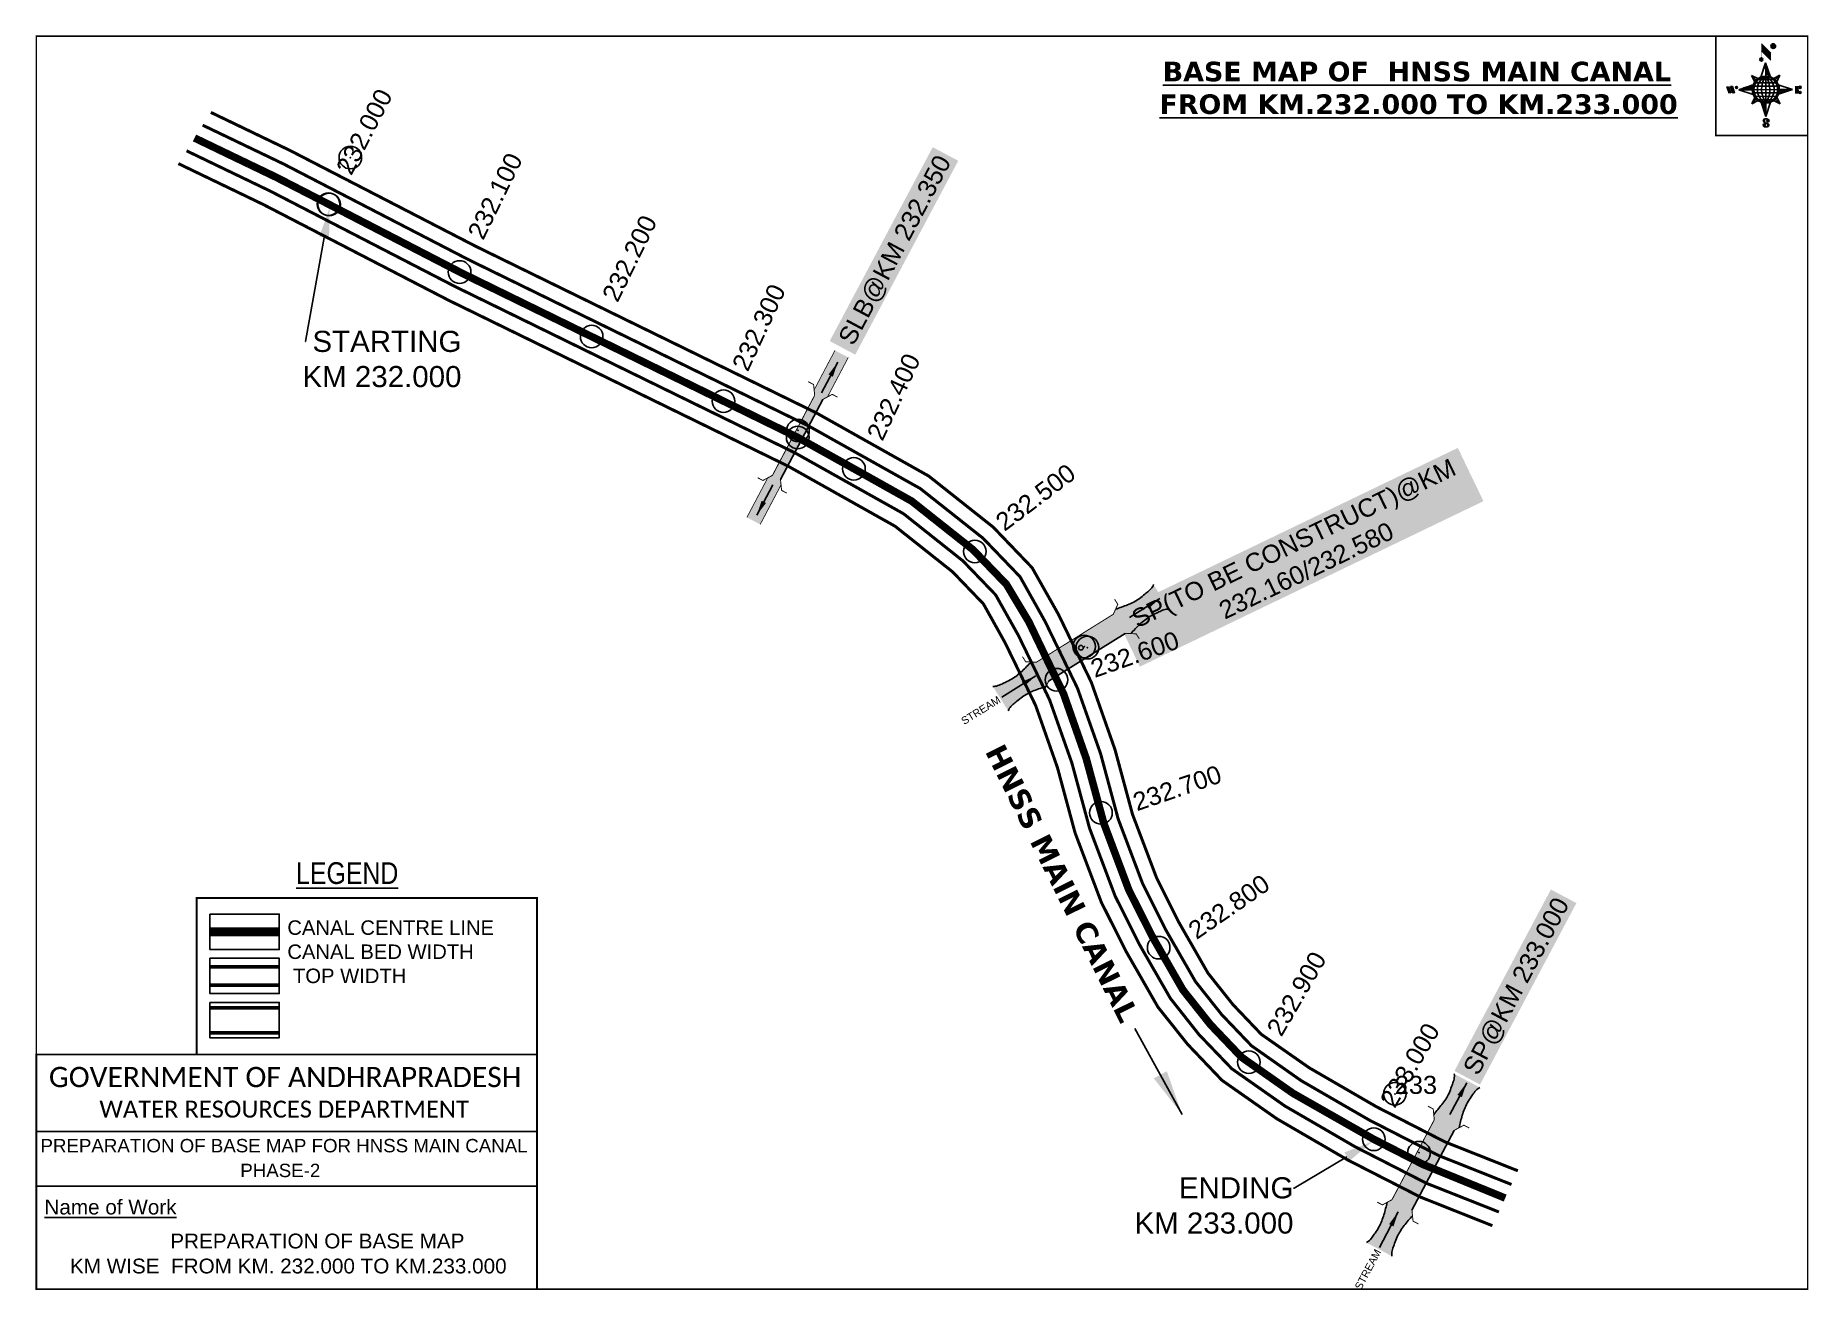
# Model space of a CAD drawing. Header units: inches. Extents: x 753071 to 754247, y 1628367 to 1629205.
import ezdxf
from ezdxf import colors
from ezdxf.entities.mleader import LeaderData, LeaderLine
from ezdxf.enums import TextEntityAlignment as Align
from ezdxf.math import Vec2, Vec3

# ---------------------------------------------------------------- set-up
doc = ezdxf.new("R2010")
doc.units = ezdxf.units.IN
doc.header["$LTSCALE"] = 15
doc.header["$MEASUREMENT"] = 0
doc.header["$PDMODE"] = 32
doc.header["$PDSIZE"] = 15
doc.linetypes.add('ACAD_ISO02W100', pattern=[15, 12, -3])
doc.linetypes.add('HIDDEN2', pattern=[0.1875, 0.125, -0.0625])
for name, color, linetype in [('AQUADUCT', 1, 'Continuous'), ('bord', 1, 'Continuous'), ('CANAL1', 7, 'Continuous'), ('CSMark', 72, 'Continuous'), ('DCBMS', 232, 'Continuous'), ('PAGE', 7, 'Continuous'), ('STRUCTURE', 5, 'Continuous'), ('TEXT', 6, 'Continuous')]:
    doc.layers.add(name, color=color, linetype=linetype)
doc.styles.add('ARIALN', font='ARIALN.TTF')
doc.styles.get("Standard").update_dxf_attribs({"font": 'arial.ttf'})
doc.dimstyles.get("Standard").update_dxf_attribs({"dimtxt": 20, "dimasz": 0.18, "dimexe": 0.18, "dimexo": 0.0625, "dimgap": 0.09, "dimtad": 0, "dimtih": 1, "dimtoh": 1, "dimdec": 4, "dimzin": 0, "dimdsep": 46, "dimtxsty": 'Standard', "dimcen": 0.09, "dimadec": 0, "dimazin": 0, "dimtfac": 1, "dimtdec": 4, "dimtofl": 0, "dimtmove": 0, "dimatfit": 3, "dimfxl": 1, "dimtolj": 1, "dimtzin": 0, "dimarcsym": 0})
pattern_1 = [(267.297113149, (-8720374.938, 50637915.138), (10.5367255337, -0.497431438), [])]
pattern_2 = [(357.297113149, (-8720374.938, 50637915.138), (0.497431438, 10.5367255337), [])]

# ---------------------------------------------------------------- blocks, each defined once
blk = doc.blocks.new('*X26')
at = {"color": 0, "linetype": 'Continuous'}
for p, q in [((6321.6, 240.5), (6322.3, 241.2)), ((6321.6, 240.3), (6322.3, 241)), ((6321.6, 240.1), (6322.3, 240.8)), ((6321.6, 239.9), (6322.4, 240.7)), ((6321.6, 239.8), (6322.4, 240.6)), ((6321.6, 239.6), (6322.5, 240.5)), ((6321.6, 239.4), (6322.5, 240.3)), ((6321.6, 239.2), (6322.6, 240.2)), ((6321.7, 239.1), (6322.6, 240.1)), ((6321.8, 240.8), (6322.4, 241.4)), ((6321.8, 239), (6322.7, 240)), ((6321.8, 239), (6322.8, 239.9)), ((6321.9, 238.9), (6322.9, 239.8)), ((6322, 238.8), (6323, 239.7)), ((6322.1, 241.3), (6322.4, 241.6)), ((6322.1, 238.7), (6323.1, 239.6)), ((6322.2, 238.6), (6323.1, 239.6)), ((6322.3, 238.5), (6323.2, 239.5)), ((6322.4, 238.5), (6323.3, 239.4)), ((6322.5, 238.4), (6323.4, 239.3)), ((6322.7, 238.4), (6323.6, 239.3)), ((6322.8, 238.3), (6323.7, 239.2)), ((6322.9, 238.3), (6323.8, 239.1)), ((6323.1, 238.2), (6323.9, 239.1)), ((6323.2, 238.2), (6324, 239)), ((6323.3, 238.2), (6324.2, 239)), ((6323.5, 238.1), (6324.3, 238.9)), ((6323.7, 238.1), (6324.4, 238.9)), ((6323.8, 238.1), (6324.6, 238.8)), ((6324.1, 238.2), (6324.7, 238.8)), ((6324.3, 238.3), (6324.9, 238.8)), ((6324.6, 238.3), (6325.1, 238.8)), ((6324.8, 238.4), (6325.2, 238.8)), ((6325.1, 238.5), (6325.4, 238.8)), ((6325.4, 238.6), (6325.6, 238.8))]:
    blk.add_line(p, q, dxfattribs=at)
blk = doc.blocks.new('*X25')
at = {"color": 0, "linetype": 'Continuous'}
for p, q in [((6324.4, 240.3), (6324.5, 240.4)), ((6324.6, 240.3), (6324.8, 240.5)), ((6324.7, 240.2), (6325, 240.5)), ((6324.8, 240.2), (6325.2, 240.6)), ((6325, 240.1), (6325.5, 240.6)), ((6325.1, 240.1), (6325.6, 240.6)), ((6325.2, 240), (6325.8, 240.6)), ((6325.3, 240), (6326, 240.6)), ((6325.4, 239.9), (6326.1, 240.6)), ((6325.5, 239.8), (6326.2, 240.5)), ((6325.6, 239.8), (6326.3, 240.5)), ((6325.7, 239.7), (6326.5, 240.4)), ((6325.9, 239.6), (6326.6, 240.3)), ((6326, 239.5), (6326.7, 240.3)), ((6326, 239.4), (6326.8, 240.2)), ((6326.1, 239.3), (6327, 240.2)), ((6326.2, 239.3), (6327.1, 240.1)), ((6326.3, 239.2), (6327.1, 240)), ((6326.4, 239.1), (6327.2, 239.9)), ((6326.5, 239), (6327.3, 239.8)), ((6326.5, 238.9), (6327.4, 239.7)), ((6326.6, 238.8), (6327.5, 239.6)), ((6326.7, 238.7), (6327.5, 239.5)), ((6326.8, 238.6), (6327.6, 239.4)), ((6326.8, 238.5), (6327.7, 239.3)), ((6326.8, 236.5), (6327.4, 237)), ((6326.9, 238.3), (6327.8, 239.2)), ((6326.9, 238.2), (6327.9, 239.1)), ((6326.9, 236.8), (6327.6, 237.4)), ((6327, 238.1), (6327.8, 239)), ((6327, 237.9), (6327.8, 238.8)), ((6327, 237.8), (6327.8, 238.6)), ((6327, 237.6), (6327.8, 238.4)), ((6327, 237.4), (6327.8, 238.2)), ((6327, 237.3), (6327.8, 238)), ((6327, 237.1), (6327.8, 237.9))]:
    blk.add_line(p, q, dxfattribs=at)
blk = doc.blocks.new('H')
at = {"layer": 'bord', "extrusion": (0.000427885, 0.004792, 0.999988)}
h = blk.add_hatch(dxfattribs=at)
h.set_pattern_fill('LINE', color=8, scale=84.387686, angle=-2.7029, style=0)
h.set_pattern_definition(pattern_2)
h.paths.add_polyline_path([(-492, 786, -0.090992), (-448, 775), (-486, 912)])
h = blk.add_hatch(dxfattribs=at)
h.set_pattern_fill('LINE', color=8, scale=84.387686, angle=-92.7029, style=0)
h.set_pattern_definition(pattern_1)
h.paths.add_polyline_path([(-625, 665, -0.090992), (-615, 710), (-751, 671)])
h = blk.add_hatch(dxfattribs=at)
h.set_pattern_fill('LINE', color=8, scale=84.387686, angle=-2.7029, style=0)
h.set_pattern_definition(pattern_2)
h.paths.add_polyline_path([(-504, 533, -0.090992), (-549, 543), (-510, 406)])
h = blk.add_hatch(dxfattribs=at)
h.set_pattern_fill('LINE', color=8, scale=84.387686, angle=-92.7029, style=0)
h.set_pattern_definition(pattern_1)
h.paths.add_polyline_path([(-246, 647), (-372, 653, -0.090992), (-382, 609)])
for p, q in [((-519, 1020, -1217), (-435, 927, -1216)), ((-516, 1087, -1217), (-432, 994, -1217)), ((-538, 774, -1216), (-487, 906, -1216)), ((-487, 906, -1216), (-493, 780, -1216)), ((-487, 906, -1216), (-448, 769, -1216)), ((-865, 701, -1215), (-847, 638, -1215)), ((-847, 700, -1215), (-829, 637, -1215)), ((-829, 699, -1215), (-811, 636, -1215)), ((-829, 699, -1215), (-811, 698, -1215)), ((-811, 698, -1215), (-794, 635, -1215)), ((-752, 665, -1215), (-615, 704, -1215)), ((-627, 794, -1216), (-567, 760, -1216)), ((-627, 794, -1216), (-584, 747, -1215)), ((-599, 731, -1215), (-627, 794, -1216)), ((-421, 753, -1216), (-359, 781, -1216)), ((-359, 781, -1216), (-405, 739, -1216)), ((-359, 781, -1216), (-392, 721, -1215)), ((-379, 693, -1215), (-246, 641, -1215)), ((-213, 669, -1215), (-217, 601, -1215)), ((-752, 665, -1215), (-625, 659, -1215)), ((-619, 614, -1215), (-752, 665, -1215)), ((-639, 526, -1214), (-606, 585, -1215)), ((-639, 526, -1214), (-593, 568, -1215)), ((-577, 553, -1215), (-639, 526, -1214)), ((-511, 400, -1214), (-549, 537, -1214)), ((-460, 533, -1215), (-511, 400, -1214)), ((-505, 527, -1214), (-511, 400, -1214)), ((-371, 513, -1214), (-431, 546, -1215)), ((-371, 513, -1214), (-414, 560, -1215)), ((-399, 576, -1215), (-371, 513, -1214)), ((-246, 641, -1215), (-383, 603, -1215)), ((-373, 647, -1215), (-246, 641, -1215)), ((-197, 600, -1215), (-194, 668, -1215))]:
    blk.add_line(p, q, dxfattribs=at)
at = {"layer": 'bord', "color": 8, "linetype": 'ByBlock', "extrusion": (0.000427885, 0.004792, 0.999988)}
for p, q in [((-375, 679, -1215), (-620, 691, -1215)), ((-386, 711, -1215), (-605, 722, -1215)), ((-411, 744, -1216), (-578, 752, -1216)), ((-493, 780, -1216), (-505, 527, -1214)), ((-373, 647, -1215), (-625, 659, -1215)), ((-378, 616, -1215), (-623, 628, -1215)), ((-392, 585, -1215), (-611, 595, -1215)), ((-420, 555, -1215), (-587, 562, -1215))]:
    blk.add_line(p, q, dxfattribs=at)
at = {"layer": 'bord', "extrusion": (0.000427885, 0.004792, 0.999988), "elevation": -1212}
for points, const_width in [([(-522, 960), (-516, 1093)], 1.61), ([(-434, 933), (-428, 1066)], 1.61), ([(-870, 707), (-846, 706)], 0.642), ([(-829, 643), (-821, 678)], 0.642), ([(-793, 641), (-782, 694)], 0.642), ([(-223, 676), (-174, 673)], 0.706), ([(-829, 643), (-855, 644)], 0.642), ([(-811, 642), (-784, 641)], 0.642), ([(-177, 605), (-226, 607)], 0.706), ([(-195, 645), (-185, 644)], 0.706)]:
    blk.add_lwpolyline(points, dxfattribs=dict(at, const_width=const_width))
for points, const_width in [([(-414, 1073, 1), (-398, 1058, 1)], 22.3), ([(-530, 950, 1), (-520, 939, 1)], 14.8), ([(-776, 697, 1), (-769, 690, 1)], 8.9), ([(-180, 618, 1), (-173, 611, 1)], 9.79), ([(-178, 667, 1), (-171, 660, 1)], 9.79), ([(-490, 362, 1), (-498, 369, 1)], 11.1), ([(-525, 322, 1), (-533, 329, 1)], 11.1)]:
    blk.add_lwpolyline(points, format="xyb", close=True, dxfattribs=dict(at, const_width=const_width))
for points in [[(-537, 317), (-531, 310), (-520, 307), (-505, 307), (-494, 310), (-486, 318), (-487, 326), (-491, 333), (-494, 336), (-503, 341), (-522, 347), (-530, 352), (-534, 355), (-537, 363), (-537, 373), (-530, 381), (-520, 384), (-504, 384), (-493, 380), (-487, 373)], [(-522, 348), (-526, 354), (-528, 361), (-528, 371), (-526, 375), (-521, 381), (-515, 384)], [(-505, 307), (-499, 312), (-497, 319), (-497, 327), (-501, 335), (-509, 343)]]:
    blk.add_lwpolyline(points, dxfattribs=at)
at = {"layer": 'bord', "extrusion": (0.000427885, 0.004792, 0.999988)}
for centre, radius in [((-406, 1065, -1212), 22.3), ((-525, 944, -1212), 14.8), ((-773, 694, -1212), 8.9), ((-498, 659, -1212), 127), ((-177, 615, -1212), 9.79), ((-174, 663, -1212), 9.79), ((-494, 365, -1212), 11.1), ((-529, 325, -1212), 11.1)]:
    blk.add_circle(centre, radius, dxfattribs=at)
at = {"layer": 'bord', "color": 8, "linetype": 'ByBlock', "extrusion": (0.000427885, 0.004792, 0.999988)}
for centre, radius, start, end in [((-482, 658, -1212), 128, 94.9254, 259.6691), ((-437, 656, -1212), 141, 113.2864, 241.308), ((-316, 651, -1212), 222, 142.5892, 212.0053), ((-560, 662, -1212), 141, 293.2864, 61.308), ((-681, 668, -1212), 222, 322.5892, 32.0053), ((-515, 660, -1212), 128, 274.9254, 79.6691)]:
    blk.add_arc(centre, radius, start, end, dxfattribs=at)
at = {"layer": 'bord', "extrusion": (0.000427885, 0.004792, 0.999988)}
for points in [[(-516, 1093, -1212), (-431, 1000, -1212), (-519, 1026, -1212), (-434, 933, -1212)], [(-864, 707, -1212), (-846, 706, -1212), (-846, 644, -1212), (-829, 643, -1212)], [(-829, 705, -1212), (-811, 704, -1212), (-811, 642, -1212), (-793, 641, -1212)], [(-193, 674, -1212), (-197, 606, -1212), (-213, 675, -1212), (-216, 607, -1212)]]:
    blk.add_solid(points, dxfattribs=at)
at = {"layer": 'bord', "extrusion": (0.000427885, 0.004792, 0.999988), "xscale": 7.977342409717546, "yscale": 7.977342408231451, "zscale": 7.977342408476333, "rotation": 138.0840426661453}
for name, p in [('*X25', (38301, -31929, -1212)), ('*X26', (38314, -31951, -1212))]:
    blk.add_blockref(name, p, dxfattribs=at)
blk = doc.blocks.new('SP')
at = {"layer": 'STRUCTURE'}
h = blk.add_hatch(dxfattribs=at)
h.set_pattern_fill('DASH', color=256, scale=8, style=0)
edge = h.paths.add_edge_path()
edge.add_spline(control_points=[(769825.7, 1706742.1), (769825.3, 1706741.8), (769823.8, 1706740.8), (769820.9, 1706740.3), (769817, 1706739.7), (769811.4, 1706738.9), (769804, 1706739.7), (769798.4, 1706741), (769795.6, 1706741.6)], knot_values=[0, 0, 0, 0, 1.613557, 5.24513, 8.624976, 13.470124, 22.190216, 30.746377, 30.746377, 30.746377, 30.746377], degree=3, periodic=0)
edge.add_line((769795.6, 1706741.6), (769792.6, 1706739.6))
edge.add_line((769792.6, 1706739.6), (769732.6, 1706739.6))
edge.add_line((769732.6, 1706739.6), (769729.6, 1706741.6))
edge.add_spline(control_points=[(769729.6, 1706741.6), (769726.9, 1706740.9), (769721.3, 1706739.5), (769713.9, 1706738.5), (769708.3, 1706739.1), (769704.4, 1706739.6), (769701.5, 1706740), (769700, 1706741), (769699.5, 1706741.3)], knot_values=[0, 0, 0, 0, 8.556161, 17.276253, 22.121402, 25.501247, 29.13282, 30.746377, 30.746377, 30.746377, 30.746377], degree=3, periodic=0)
edge.add_line((769699.5, 1706741.3), (769699.5, 1706722.1))
edge.add_spline(control_points=[(769699.5, 1706722.1), (769700, 1706722.4), (769701.4, 1706723.4), (769704.3, 1706724), (769708.2, 1706724.5), (769713.8, 1706725.3), (769721.2, 1706724.5), (769726.8, 1706723.3), (769729.6, 1706722.6)], knot_values=[0, 0, 0, 0, 1.613557, 5.24513, 8.624976, 13.470124, 22.190216, 30.746377, 30.746377, 30.746377, 30.746377], degree=3, periodic=0)
edge.add_line((769729.6, 1706722.6), (769732.6, 1706724.6))
edge.add_line((769732.6, 1706724.6), (769792.6, 1706724.6))
edge.add_line((769792.6, 1706724.6), (769795.6, 1706722.6))
edge.add_spline(control_points=[(769795.6, 1706722.6), (769798.4, 1706723.3), (769803.9, 1706724.8), (769811.3, 1706725.8), (769817, 1706725.1), (769820.9, 1706724.7), (769823.8, 1706724.2), (769825.2, 1706723.3), (769825.7, 1706723)], knot_values=[0, 0, 0, 0, 8.556161, 17.276253, 22.121402, 25.501247, 29.13282, 30.746377, 30.746377, 30.746377, 30.746377], degree=3, periodic=0)
edge.add_line((769825.7, 1706723), (769825.7, 1706742.1))
h.paths.add_polyline_path([(769764.2, 1706732.1, -1), (769761.1, 1706732.1, -1)], flags=0)
h.paths.add_polyline_path([(769761.1, 1706732.1, 1), (769764.2, 1706732.1, 1)], flags=16)
at = {"layer": 'STRUCTURE', "const_width": 0.628}
for points in [[(769726.6, 1706747.6), (769726.6, 1706743.6), (769732.6, 1706739.6), (769792.6, 1706739.6), (769798.6, 1706743.6), (769798.6, 1706747.6)], [(769726.6, 1706716.6), (769726.6, 1706720.6), (769732.6, 1706724.6), (769792.6, 1706724.6), (769798.6, 1706720.6), (769798.6, 1706716.6)]]:
    blk.add_lwpolyline(points, dxfattribs=at)
at = {"layer": 'STRUCTURE', "color": 3}
blk.add_lwpolyline([(769732.6, 1706724.6), (769792.6, 1706724.6)], dxfattribs=at)
blk.add_lwpolyline([(769732.6, 1706724.6), (769792.6, 1706724.6)], dxfattribs=at)
at = {"layer": 'STRUCTURE', "color": 0}
blk.add_circle((769762.6, 1706732.1), 1.55, dxfattribs=at)
at = {"layer": 'STRUCTURE'}
for points in [[(769699.5, 1706741.3), (769700.9, 1706740.5), (769704.4, 1706739.6), (769707.8, 1706739.2), (769712.6, 1706738.8), (769721.3, 1706739.7), (769729.6, 1706741.6)], [(769825.7, 1706742.1), (769824.3, 1706741.3), (769820.8, 1706740.3), (769817.5, 1706739.8), (769812.7, 1706739.2), (769804, 1706739.9), (769795.6, 1706741.6)], [(769699.5, 1706722.1), (769700.9, 1706723), (769704.4, 1706724), (769707.7, 1706724.5), (769712.5, 1706725), (769721.2, 1706724.4), (769729.6, 1706722.6)], [(769825.7, 1706723), (769824.3, 1706723.8), (769820.8, 1706724.7), (769817.4, 1706725.1), (769812.6, 1706725.5), (769803.9, 1706724.6), (769795.6, 1706722.6)]]:
    blk.add_spline(points, degree=3, dxfattribs=at)
at = {"layer": 'STRUCTURE', "color": 0}
blk.add_text('STREAM', height=5, dxfattribs=at).set_placement((769684.3, 1706732.1), align=Align.MIDDLE_CENTER)
for points in [[(769727.4, 1706732.1), (769700.8, 1706732.1)], [(769824.4, 1706732.1), (769800.5, 1706732.1)]]:
    blk.add_leader(points, dimstyle='Standard', override={"dimasz": 10, "dimgap": 0.09, "dimtad": 0}, dxfattribs=at)
blk = doc.blocks.new('SLB')
at = {"layer": 'STRUCTURE'}
h = blk.add_hatch(dxfattribs=at)
h.set_pattern_fill('DOTS', color=6, scale=20, angle=320.3722, style=0)
h.set_pattern_definition([(320.372247934, (-159.4327, -72.9564), (1.2786241598, 0.5641323054), [0, -1.25])])
h.paths.add_polyline_path([(769699.5, 1706871.1), (769699.5, 1706861.1), (769729.1, 1706861.1), (769732.1, 1706863.1), (769792.1, 1706863.1), (769795.1, 1706861.1), (769824.7, 1706861.1), (769824.7, 1706871.1), (769795.1, 1706871.1), (769792.1, 1706869.1), (769732.1, 1706869.1), (769729.1, 1706871.1)])
at = {"layer": 'STRUCTURE', "color": 6, "linetype": 'ACAD_ISO02W100', "ltscale": 0.5, "const_width": 0.5}
for points in [[(769699.5, 1706871.1), (769729.1, 1706871.1)], [(769795.1, 1706871.1), (769824.7, 1706871.1)], [(769699.5, 1706861.1), (769729.1, 1706861.1)], [(769795.1, 1706861.1), (769824.7, 1706861.1)]]:
    blk.add_lwpolyline(points, dxfattribs=at)
at = {"layer": 'STRUCTURE', "color": 6, "const_width": 0.628}
for points in [[(769726.1, 1706877.1), (769726.1, 1706873.1), (769732.1, 1706869.1), (769792.1, 1706869.1), (769798.1, 1706873.1), (769798.1, 1706877.1)], [(769726.1, 1706855.1), (769726.1, 1706859.1), (769732.1, 1706863.1), (769792.1, 1706863.1), (769798.1, 1706859.1), (769798.1, 1706855.1)]]:
    blk.add_lwpolyline(points, dxfattribs=at)
at = {"layer": 'STRUCTURE', "color": 6}
blk.add_lwpolyline([(769732.1, 1706863.1), (769792.1, 1706863.1)], dxfattribs=at)
blk.add_lwpolyline([(769732.1, 1706863.1), (769792.1, 1706863.1)], dxfattribs=at)
at = {"layer": 'STRUCTURE', "color": 0}
blk.add_circle((769762.1, 1706866.1), 1.24, dxfattribs=at)
for points in [[(769703.8, 1706866), (769726.7, 1706866)], [(769818.6, 1706865.8), (769795.7, 1706865.8)]]:
    blk.add_leader(points, dimstyle='Standard', override={"dimasz": 10, "dimgap": 0.09, "dimtad": 0}, dxfattribs=at)

msp = doc.modelspace()

# ---------------------------------------------------------------- linework, layer by layer
at = {"layer": 'CANAL1', "color": 5, "const_width": 2}
for points in [[(753182, 1629145.5), (753235.6, 1629119.8), (753358.8, 1629056.1), (753584.4, 1628945.8), (753658.1, 1628904.5), (753699.8, 1628871.5), (753724.3, 1628846), (753740.9, 1628816.4), (753762.4, 1628772.1), (753777.8, 1628728.5), (753789.4, 1628685.4), (753805.7, 1628642.3), (753821, 1628611.8), (753840.7, 1628577.5), (753858.1, 1628555.6), (753877.9, 1628534.9), (753910.8, 1628511.8), (753956.1, 1628485.6), (754002.3, 1628462), (754050.4, 1628442.9)], [(753171.3, 1629128.5), (753226.6, 1629101.9), (753349.8, 1629038.3), (753575.1, 1628928.1), (753647, 1628887.8), (753686.3, 1628856.6), (753708.1, 1628834), (753723.2, 1628807.1), (753743.9, 1628764.4), (753758.7, 1628722.5), (753770.4, 1628679.3), (753787.4, 1628634.2), (753803.4, 1628602.3), (753824.1, 1628566.3), (753843, 1628542.4), (753864.8, 1628519.7), (753900, 1628495), (753946.5, 1628468), (753994, 1628443.7), (754042, 1628424.7)]]:
    msp.add_lwpolyline(points, dxfattribs=at)
at = {"layer": 'CANAL1', "color": 200, "const_width": 2}
for points in [[(753187.4, 1629154), (753240, 1629128.7), (753363.3, 1629065.1), (753589.1, 1628954.7), (753663.7, 1628912.8), (753706.5, 1628878.9), (753732.3, 1628852), (753749.8, 1628821), (753771.6, 1628776), (753787.3, 1628731.4), (753798.9, 1628688.5), (753814.9, 1628646.3), (753829.8, 1628616.6), (753849, 1628583.1), (753865.6, 1628562.2), (753884.4, 1628542.5), (753916.2, 1628520.3), (753960.9, 1628494.4), (754006.4, 1628471.1), (754054.6, 1628452)], [(753165.9, 1629120), (753222.2, 1629092.9), (753345.3, 1629029.3), (753570.5, 1628919.3), (753641.4, 1628879.5), (753679.6, 1628849.2), (753700, 1628828), (753714.3, 1628802.4), (753734.7, 1628760.5), (753749.1, 1628719.5), (753760.8, 1628676.2), (753778.2, 1628630.2), (753794.6, 1628597.6), (753815.8, 1628560.6), (753835.5, 1628535.9), (753858.3, 1628512), (753894.7, 1628486.5), (753941.7, 1628459.2), (753989.9, 1628434.6), (754037.7, 1628415.6)]]:
    msp.add_lwpolyline(points, dxfattribs=at)
at = {"layer": 'CANAL1', "color": 1, "linetype": 'HIDDEN2', "ltscale": 8, "const_width": 5}
msp.add_lwpolyline([(753176.6, 1629137), (753231.1, 1629110.8), (753265.9, 1629092.9), (753354.3, 1629047.2), (753549.8, 1628951.6), (753576.8, 1628938.4), (753617, 1628916), (753652.5, 1628896.1), (753693, 1628864), (753715.3, 1628840.9), (753730.1, 1628816.2), (753744.2, 1628786.8), (753753.2, 1628768.3), (753768.2, 1628725.5), (753779.9, 1628682.4), (753796.5, 1628638.2), (753812.2, 1628607.1), (753832.4, 1628571.9), (753850.6, 1628549), (753871.3, 1628527.3), (753905.4, 1628503.4), (753959, 1628472.9), (753991.9, 1628456.1), (754046.2, 1628433.9)], dxfattribs=at)
at = {"layer": 'CANAL1', "color": 1, "linetype": 'HIDDEN2', "ltscale": 100, "const_width": 6, "elevation": -0.4}
msp.add_lwpolyline([(753232.8, 1628610.5), (753186.8, 1628610.5)], dxfattribs=at)
at = {"layer": 'CANAL1', "color": 5, "const_width": 2.4, "elevation": -0.4}
for points in [[(753232.8, 1628587.2), (753186.8, 1628587.2)], [(753232.8, 1628575.2), (753186.8, 1628575.2)]]:
    msp.add_lwpolyline(points, dxfattribs=at)
at = {"layer": 'CANAL1', "color": 200, "const_width": 2.4, "elevation": -0.4}
for points in [[(753232.8, 1628560), (753186.8, 1628560)], [(753232.8, 1628543.5), (753186.8, 1628543.5)]]:
    msp.add_lwpolyline(points, dxfattribs=at)
at = {"layer": 'CSMark', "color": 2}
for p in [(753280, 1629124), (753577, 1628943), (753766.9, 1628799.7), (753973, 1628503), (753989, 1628464)]:
    msp.add_point(p, dxfattribs=at)
at = {"layer": 'CSMark', "color": 3}
for p in [(753265.5, 1629093.1), (753265.9, 1629092.9), (753352.5, 1629048.1), (753440.1, 1629005.3), (753527.6, 1628962.5), (753614.1, 1628917.6), (753694.3, 1628862.7), (753748.5, 1628777.7), (753778, 1628689.4), (753816.3, 1628600), (753876.1, 1628524), (753959, 1628472.9), (753959, 1628472.9)]:
    msp.add_point(p, dxfattribs=at)
at = {"layer": 'CSMark'}
for p in [(753576.8, 1628938.4), (753769, 1628799)]:
    msp.add_point(p, dxfattribs=at)
at = {"layer": 'PAGE', "const_width": 1}
msp.add_lwpolyline([(753071.7, 1628373.5), (754246.9, 1628373.5), (754246.9, 1629204.5), (753071.7, 1629204.5), (753071.7, 1628373.5)], dxfattribs=at)
at = {"layer": 'PAGE'}
for points, const_width in [([(754246.9, 1629204.5), (754185.9, 1629204.5), (754185.9, 1629138.7), (754246.9, 1629138.7)], 1), ([(753178, 1628632.9), (753403.8, 1628632.9), (753403.8, 1628529.1), (753178, 1628529.1)], 1.2), ([(753071.7, 1628529.1), (753403.8, 1628529.1), (753403.8, 1628373.5), (753071.7, 1628373.5)], 1.2)]:
    msp.add_lwpolyline(points, close=True, dxfattribs=dict(at, const_width=const_width))
at = {"layer": 'PAGE', "elevation": -0.4}
for points in [[(753186.8, 1628622.3), (753232.8, 1628622.3), (753232.8, 1628598.7), (753186.8, 1628598.7)], [(753186.8, 1628593), (753232.8, 1628593), (753232.8, 1628569.5), (753186.8, 1628569.5)], [(753186.8, 1628563.7), (753232.8, 1628563.7), (753232.8, 1628540.2), (753186.8, 1628540.2)]]:
    msp.add_lwpolyline(points, close=True, dxfattribs=at)
at = {"layer": 'PAGE'}
for points in [[(753071.7, 1628478.1), (753403.8, 1628478.1)], [(753071.7, 1628441.8), (753403.8, 1628441.8)]]:
    msp.add_lwpolyline(points, dxfattribs=at)

# ---------------------------------------------------------------- block references
at = {"layer": 'AQUADUCT', "color": 1, "xscale": 0.0703495379661093, "yscale": 0.07034953800030053, "zscale": 0.07034953795990817, "rotation": 3.078330607406165}
msp.add_blockref('H', (754256.6, 1629125.1, 85.4), dxfattribs=at)
at = {"layer": 'STRUCTURE', "color": 0}
for name, p, rotation in [('SLB', (1903916.1, 151560.7), 62.18001910414962), ('SP', (1003899.8, -226706.8), 31.95369762230964), ('SP', (1902016.7, 149433.3), 62.09491172709187)]:
    msp.add_blockref(name, p, dxfattribs=dict(at, rotation=rotation))

# ---------------------------------------------------------------- texts
at = {"layer": 'CANAL1', "insert": (753713, 1628737.3), "char_height": 14, "width": 205.129, "attachment_point": 1, "rotation": 296.4696}
msp.add_mtext('\\pi0.96322;{\\fVerdana|b1|i0|c0|p34;HNSS MAIN CANAL}', dxfattribs=at)
at = {"layer": 'CSMark', "color": 3}
msp.add_text('232.000', height=12, rotation=62.6825, dxfattribs=at).set_placement((753275.3, 1629114.3), align=Align.MIDDLE_LEFT)
at = {"layer": 'CSMark', "color": 1}
for s, rotation, p in [('232.100', 63.9459, (753362.7, 1629071.3)), ('232.200', 63.9459, (753451.9, 1629030)), ('232.300', 65.0255, (753538.2, 1628983.9)), ('232.400', 65.0255, (753627.6, 1628937.9)), ('232.500', 37.0233, (753710.4, 1628880.5)), ('232.600', 19.4164, (753771.9, 1628784.5)), ('232.700', 18.8855, (753799.9, 1628696.1)), ('232.800', 34.7318, (753838, 1628609.9)), ('232.900', 59.8787, (753892.5, 1628543.3)), ('233.000', 59.8787, (753967.7, 1628495.9))]:
    msp.add_text(s, height=12, rotation=rotation, dxfattribs=at).set_placement(p, align=Align.MIDDLE_LEFT)
at = {"layer": 'CSMark', "color": 2}
msp.add_text('233', height=12, dxfattribs=at).set_placement((753973, 1628503))
at = {"layer": 'PAGE', "extrusion": (0.000201441, 0.004807, 0.999988), "style": 'ARIALN'}
msp.add_text('%%ULEGEND', height=14.4, rotation=359.9999, dxfattribs=at).set_placement((753277.9, 1628629.9, 7980.4), align=Align.MIDDLE)
at = {"layer": 'PAGE', "extrusion": (0.000201441, 0.004807, 0.999988)}
for s, height, p in [('PREPARATION OF BASE MAP FOR HNSS MAIN CANAL', 8.878, (753074.4, 1628444.7, 7979.4)), ('%%UName of Work', 9.822, (753077, 1628403.5, 7978.1))]:
    msp.add_text(s, height=height, rotation=359.9999, dxfattribs=at).set_placement(p)
for s, height, p in [('PHASE-2', 8.88, (753233.5, 1628432.7, 7979.4)), ('PREPARATION OF BASE MAP', 9.822, (753258.1, 1628385.9, 7978.2)), ('KM WISE  FROM KM. 232.000 TO KM.233.000', 9.822, (753238.8, 1628369.3, 7978.2))]:
    msp.add_text(s, height=height, rotation=359.9999, dxfattribs=at).set_placement(p, align=Align.MIDDLE_CENTER)
at = {"layer": 'PAGE', "extrusion": (0.000201441, 0.004807, 0.999988), "attachment_point": 1, "text_direction": (1, -1e-06, -0.000201)}
for s, insert, char_height, width in [('CANAL CENTRE LINE CANAL BED WIDTH {\\H2.3717x; }\\P TOP WIDTH{\\H1.9152x; }', (753238.2, 1628618.1, -0.4), 9.6, 168.926), ('\\pi3.5885;{\\fCalibri|b0|i0|c0|p34;\\H1.3333x;GOVERNMENT OF ANDHRAPRADESH\\P\\pi37.073;\\H0.83998x;WATER RESOURCES DEPARTMENT}', (753076.4, 1628520.9, -1.3), 10.059, 321.276)]:
    msp.add_mtext(s, dxfattribs=dict(at, insert=insert, char_height=char_height, width=width))
at = {"layer": 'STRUCTURE', "color": 5, "char_height": 12, "attachment_point": 1, "bg_fill": 1, "box_fill_scale": 1.3, "bg_fill_color": 7, "bg_fill_true_color": 16777215, "bg_fill_transparency": 4390977}
for s, insert, width, rotation in [('\\pi0.43653;SLB@KM 232.350', (753602.9, 1629003.8), 138.423, 62.0124), ('\\pi5.9749;SP(TO BE CONSTRUCT)@KM \\P\\pi60.626;232.160/232.580', (753791.6, 1628820), 245.811, 25.7112), ('\\pi0.43653;SP@KM 233.000', (754017.4, 1628519.7), 129.1, 62.0124)]:
    msp.add_mtext(s, dxfattribs=dict(at, insert=insert, width=width, rotation=rotation))
at = {"layer": 'TEXT', "color": 1, "insert": (753797.2, 1629187.6), "char_height": 13, "width": 379.826, "attachment_point": 1}
msp.add_mtext('\\pi21.755;{\\fVerdana|b1|i0|c0|p34;\\LBASE MAP OF  HNSS MAIN CANAL \\P\\pi19.564;FROM KM.232.000 TO KM.233.000}', dxfattribs=at)

# ---------------------------------------------------------------- leaders
at = {"layer": 'CANAL1'}
msp.add_leader([(753831.8, 1628489.4), (753800.5, 1628546.4)], dimstyle='Standard', override={"dimasz": 30, "dimgap": 0.09, "dimtad": 0}, dxfattribs=at)

# ---------------------------------------------------------------- next in the draw order: leaders
at = {"layer": 'DCBMS', "color": 5}
ml = msp.add_multileader_mtext('Standard', dxfattribs=at)
ml.set_content('STARTING \\PKM 232.000', color=5)
ml.set_leader_properties()
ml.build(insert=Vec2(0, 0))
ml.multileader.update_dxf_attribs({"dogleg_length": 0.36, "arrow_head_size": 20})
ctx = ml.context
ctx.base_point, ctx.char_height, ctx.arrow_head_size, ctx.landing_gap_size, ctx.plane_origin = Vec3(753250.5, 1629002), 14, 20, 0.09, Vec3(753394.2, 1629214.3)
ctx.text_align_type = 2
notes = []
notes.append((ctx, [(1, (1, 1, 0), (753250.2, 1629002), (1, 0), 0.36, [(0, [(753266.2, 1629090.7)], 0, [])])]))
ctx.mtext.insert, ctx.mtext.width, ctx.mtext.alignment, ctx.mtext.flow_direction = Vec3(753353.7, 1629009.1), 109.049, 3, 5
ctx.mtext.has_bg_fill, ctx.mtext.bg_color, ctx.mtext.bg_scale_factor, ctx.mtext.bg_transparency, ctx.mtext.use_window_bg_color = 1, -1027028792, 1.5, 0, 1
ml = msp.add_multileader_mtext('Standard', dxfattribs=at)
ml.set_content('ENDING \\PKM 233.000', color=5)
ml.set_leader_properties()
ml.build(insert=Vec2(0, 0))
ml.multileader.update_dxf_attribs({"dogleg_length": 0.36, "arrow_head_size": 20})
ctx = ml.context
ctx.base_point, ctx.char_height, ctx.arrow_head_size, ctx.landing_gap_size, ctx.plane_origin = Vec3(753802.5, 1628440.5), 14, 20, 0.09, Vec3(753946.2, 1628652.9)
ctx.text_align_type = 2
notes.append((ctx, [(0, (1, 1, 0), (753906.2, 1628440.5), (-1, 0), 0.36, [(0, [(753958.4, 1628471.6)], 0, [])])]))
ctx.mtext.insert, ctx.mtext.width, ctx.mtext.alignment, ctx.mtext.flow_direction = Vec3(753905.7, 1628447.7), 109.049, 3, 5
ctx.mtext.has_bg_fill, ctx.mtext.bg_color, ctx.mtext.bg_scale_factor, ctx.mtext.bg_transparency, ctx.mtext.use_window_bg_color = 1, -1027028792, 1.5, 0, 1
for ctx, leaders in notes:
    for number, flags, end, landing, length, lines in leaders:
        leader = LeaderData()
        leader.index, (leader.has_last_leader_line, leader.has_dogleg_vector, leader.attachment_direction) = number, flags
        leader.last_leader_point, leader.dogleg_vector, leader.dogleg_length = Vec3(end), Vec3(landing), length
        for number, points, colour, breaks in lines:
            line = LeaderLine()
            line.index, line.vertices, line.color, line.breaks = number, Vec3.list(points), colors.encode_raw_color(colour), breaks
            leader.lines.append(line)
        ctx.leaders.append(leader)

doc.saveas('drawing.dxf')
